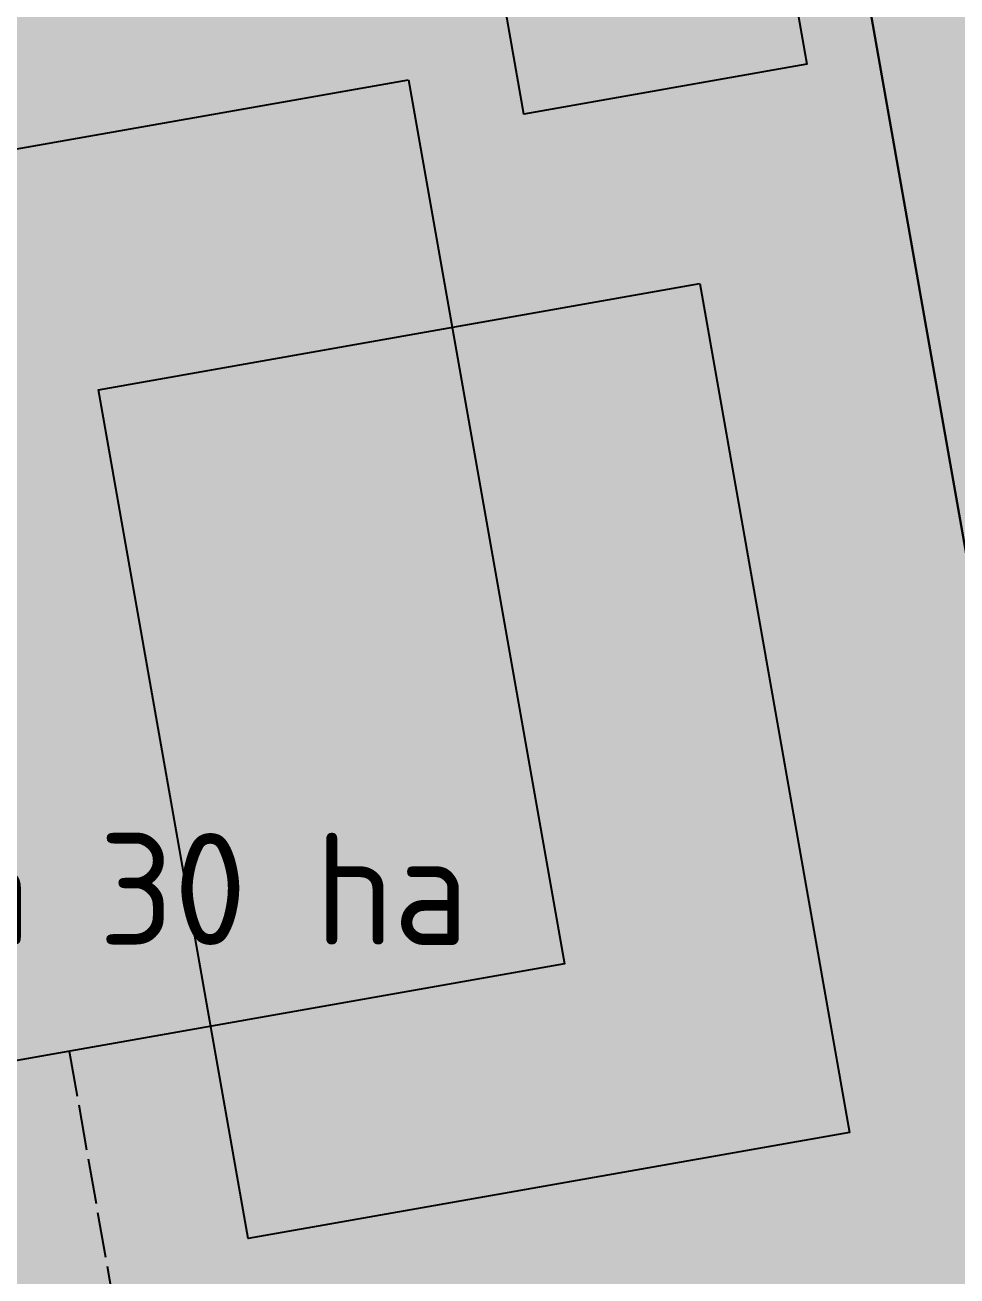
# Model space of a CAD drawing. Header units: metres. Extents: x 284000 to 318000, y 7632000 to 7666000.
# Drawn here: x 296238.8 to 296499.2, y 7650239.9 to 7650589.4 of the extents above; entities that cross this region are included whole.
import ezdxf
from ezdxf.enums import TextEntityAlignment as Align

# ---------------------------------------------------------------- set-up
doc = ezdxf.new("R2010")
doc.units = ezdxf.units.M
doc.header["$LTSCALE"] = 10
doc.linetypes.add('DASHED', pattern=[1.524, 1.27, -0.254])
for name, color, linetype in [('HV-D-GEBOUW', 8, 'Continuous'), ('HV-D-OPSLAG', 51, 'Continuous'), ('HV-GRAAN', 50, 'Continuous'), ('HV-HAVENDIENST', 150, 'Continuous'), ('HV-LEIDING', 1, 'Continuous'), ('HV-ONDERGROND', 8, 'Continuous'), ('HV-TEKST-02', 7, 'Continuous')]:
    doc.layers.add(name, color=color, linetype=linetype)
doc.styles.add('NLCS-ISO', font='NLCS-ISO.ttf')
picture_1 = doc.add_image_def('image1.jpg', size_in_pixel=(3400, 3400))

msp = doc.modelspace()

# ---------------------------------------------------------------- hatches: boundary and pattern name
at = {"layer": 'HV-D-GEBOUW', "true_color": 0x495057, "transparency": 33554534}
h = msp.add_hatch(color=8, dxfattribs=at)
h.dxf.hatch_style = 1
h.paths.add_polyline_path([(296448.56, 7650627.91), (296457.27, 7650578.5), (296378.21, 7650564.56), (296369.5, 7650613.97)])
at = {"layer": 'HV-D-OPSLAG', "true_color": 0xf1faee, "transparency": 33554534}
h = msp.add_hatch(color=51, dxfattribs=at)
h.dxf.hatch_style = 1
h.paths.add_polyline_path([(296427.32, 7650517.18), (296469.15, 7650279.99), (296301.14, 7650250.37), (296259.32, 7650487.55)])
at = {"layer": 'HV-GRAAN', "true_color": 0xffd166, "transparency": 33554534}
h = msp.add_hatch(color=50, dxfattribs=at)
h.dxf.hatch_style = 1
h.paths.add_polyline_path([(296463.97, 7650656.1), (296563.29, 7650092.8), (296039.52, 7650000.44), (295940.19, 7650563.75)])
h = msp.add_hatch(color=50, dxfattribs=at)
h.dxf.hatch_style = 1
h.paths.add_polyline_path([(296345.95, 7650574.16), (296389.51, 7650327.09), (296093.04, 7650274.82), (296049.47, 7650521.88)])
at = {"layer": 'HV-HAVENDIENST', "true_color": 0x4ea8de, "transparency": 33554534}
h = msp.add_hatch(color=150, dxfattribs=at)
h.dxf.hatch_style = 1
h.paths.add_polyline_path([(296463.97, 7650656.1), (297224.92, 7650790.28), (297296.99, 7650670.52), (297266.72, 7650379.87), (297126.6, 7650192.12), (296563.29, 7650092.8)])

# ---------------------------------------------------------------- linework, layer by layer
at = {"layer": 'HV-D-GEBOUW'}
msp.add_lwpolyline([(296448.56, 7650627.91), (296457.27, 7650578.5), (296378.21, 7650564.56), (296369.5, 7650613.97), (296448.56, 7650627.91)], close=True, dxfattribs=at)
at = {"layer": 'HV-D-OPSLAG'}
msp.add_lwpolyline([(296427.32, 7650517.18), (296469.15, 7650279.99), (296301.14, 7650250.37), (296259.32, 7650487.55), (296427.32, 7650517.18)], close=True, dxfattribs=at)
at = {"layer": 'HV-GRAAN'}
for points in [[(296463.97, 7650656.1), (296563.29, 7650092.8), (296039.52, 7650000.44), (295940.19, 7650563.75), (296463.97, 7650656.1)], [(296345.95, 7650574.16), (296389.51, 7650327.09), (296093.04, 7650274.82), (296049.47, 7650521.88), (296345.95, 7650574.16)]]:
    msp.add_lwpolyline(points, close=True, dxfattribs=at)
at = {"layer": 'HV-HAVENDIENST'}
msp.add_lwpolyline([(296463.97, 7650656.1), (297224.92, 7650790.28), (297296.99, 7650670.52), (297266.72, 7650379.87), (297126.6, 7650192.12), (296563.29, 7650092.8), (296463.97, 7650656.1)], close=True, dxfattribs=at)
at = {"layer": 'HV-LEIDING', "linetype": 'DASHED'}
msp.add_lwpolyline([(296251.16, 7650302.7), (296296.46, 7650045.75)], dxfattribs=at)

# ---------------------------------------------------------------- texts
at = {"layer": 'HV-TEKST-02', "style": 'NLCS-ISO'}
msp.add_text('Graan 30 ha', height=31.25, dxfattribs=at).set_placement((296248.26, 7650348.04), align=Align.MIDDLE_CENTER)

# ---------------------------------------------------------------- pictures from other files: only their frames are drawn
at = {"layer": 'HV-ONDERGROND'}
image = msp.add_image(picture_1, insert=(284000, 7632000), size_in_units=(34000, 34000), dxfattribs=at)

doc.saveas('drawing.dxf')
